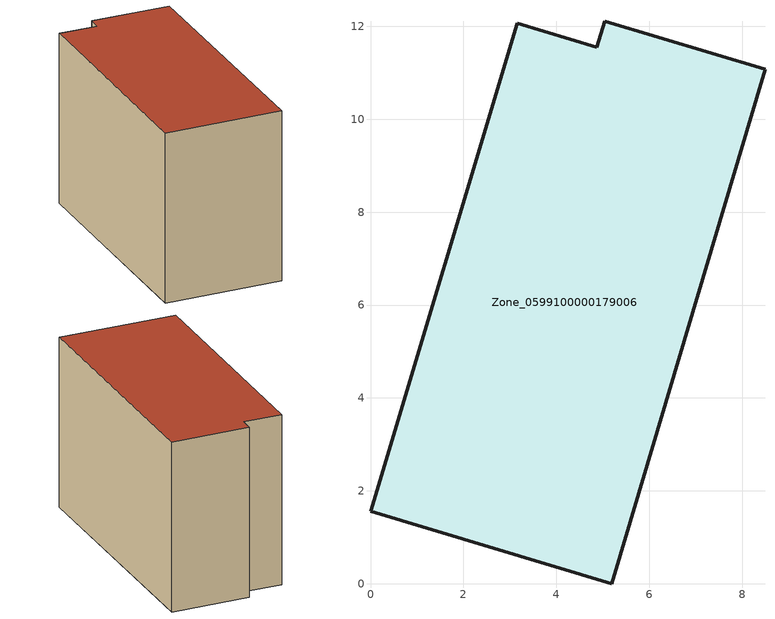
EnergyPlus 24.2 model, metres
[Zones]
Zone_0599100000179006
 floor ground (C_G): 5.19,0 0,1.56 3.16,12.06 4.87,11.55 5.04,12.11 8.49,11.08 z0
 wall outside (C_F): 4.87,11.55 3.16,12.06 0,1.56 5.19,0 8.49,11.08 5.04,12.11 4.87,11.55 z0:7.95
 roof outside (C_R): 8.49,11.08 5.04,12.11 4.87,11.55 3.16,12.06 0,1.56 5.19,0 z7.95
[BUILDING]
Pand.0599100000179006: North Axis=0; Terrain=City; Loads Convergence Tolerance Value=0.04; Temperature Convergence Tolerance Value=0.4; Solar Distribution=FullExterior; Maximum Number of Warmup Days=25; Minimum Number of Warmup Days=1
[Site:Location]
Rotterdam.The.Hague.AP_ZH_NLD Design_Conditions: Latitude=51.96; Longitude=4.45; Time Zone=1; Elevation=-4.5
[SITE:GROUNDTEMPERATURE:BUILDINGSURFACE]
18, 18, 18, 18, 18, 18, 18, 18, 18, 18, 18, 18
[MATERIAL] Thermal Absorptance=0.9; Solar Absorptance=0.7; Visible Absorptance=0.7
Name | Roughness | Thickness | Conductivity | Density | Specific Heat
G.TI.1975-1991 | MediumSmooth | 0.15 | 0.288461 | 540 | 1210
F.TI.1975-1991 | Rough | 0.3 | 0.230769 | 1920 | 840
R.TI.1975-1991 | MediumRough | 0.2 | 0.153846 | 1500 | 1000
[CONSTRUCTION]
C_G: G.TI.1975-1991
C_F: F.TI.1975-1991
C_R: R.TI.1975-1991
[ZONE]
Zone_0599100000179006: Type=1; Multiplier=1; Ceiling Height=Autocalculate; Volume=Autocalculate; Floor Area=autocalculate; Part of Total Floor Area=Yes
[ZONEINFILTRATION:DESIGNFLOWRATE]
Infil_Zone_0599100000179006: Zone or ZoneList or Space or SpaceList=Zone_0599100000179006; Schedule=AlwaysOn; Design Flow Rate Calculation Method=Flow/Area; Flow Rate per Floor Area=0.003; Constant Term Coefficient=1; Temperature Term Coefficient=0; Velocity Term Coefficient=0; Velocity Squared Term Coefficient=0
[HVACTEMPLATE:ZONE:IDEALLOADSAIRSYSTEM]
Zone_0599100000179006: Maximum Heating Supply Air Temperature=50; Minimum Cooling Supply Air Temperature=13; Maximum Heating Supply Air Humidity Ratio=0.0156; Minimum Cooling Supply Air Humidity Ratio=0.0077; Heating Limit=NoLimit; Cooling Limit=NoLimit; Dehumidification Control Type=ConstantSensibleHeatRatio; Cooling Sensible Heat Ratio=0.7; Dehumidification Setpoint=60; Humidification Control Type=None; Humidification Setpoint=30; Outdoor Air Method=None; Outdoor Air Flow Rate per Person=0.00944; Outdoor Air Flow Rate per Zone Floor Area=0; Outdoor Air Flow Rate per Zone=0; Demand Controlled Ventilation Type=None; Outdoor Air Economizer Type=NoEconomizer; Heat Recovery Type=None; Sensible Heat Recovery Effectiveness=0.7; Latent Heat Recovery Effectiveness=0.65
[ZONECONTROL:THERMOSTAT]
ThermostatControl_Zone_0599100000179006: Zone or ZoneList=Zone_0599100000179006; Control Type Schedule=DualSetpointControlType; Control 1=Thermostat_Zone_0599100000179006; Temperature Difference Between Cutout And Setpoint=0
[THERMOSTATSETPOINT:DUALSETPOINT]
Thermostat_Zone_0599100000179006: Heating Setpoint Temperature Schedule=HeatingSetpoint_Zone_0599100000179006; Cooling Setpoint Temperature Schedule=CoolingSetpoint_Zone_0599100000179006
[SCHEDULE:COMPACT]
HeatingSetpoint_Zone_0599100000179006: Through: 12/31, For: AllDays, Until: 24:00, 21
CoolingSetpoint_Zone_0599100000179006: Through: 12/31, For: AllDays, Until: 24:00, 24
DualSetpointControlType: Through: 12/31, For: AllDays, Until: 24:00, 4
AlwaysOn: Through: 12/31, For: AllDays, Until: 24:00, 1
